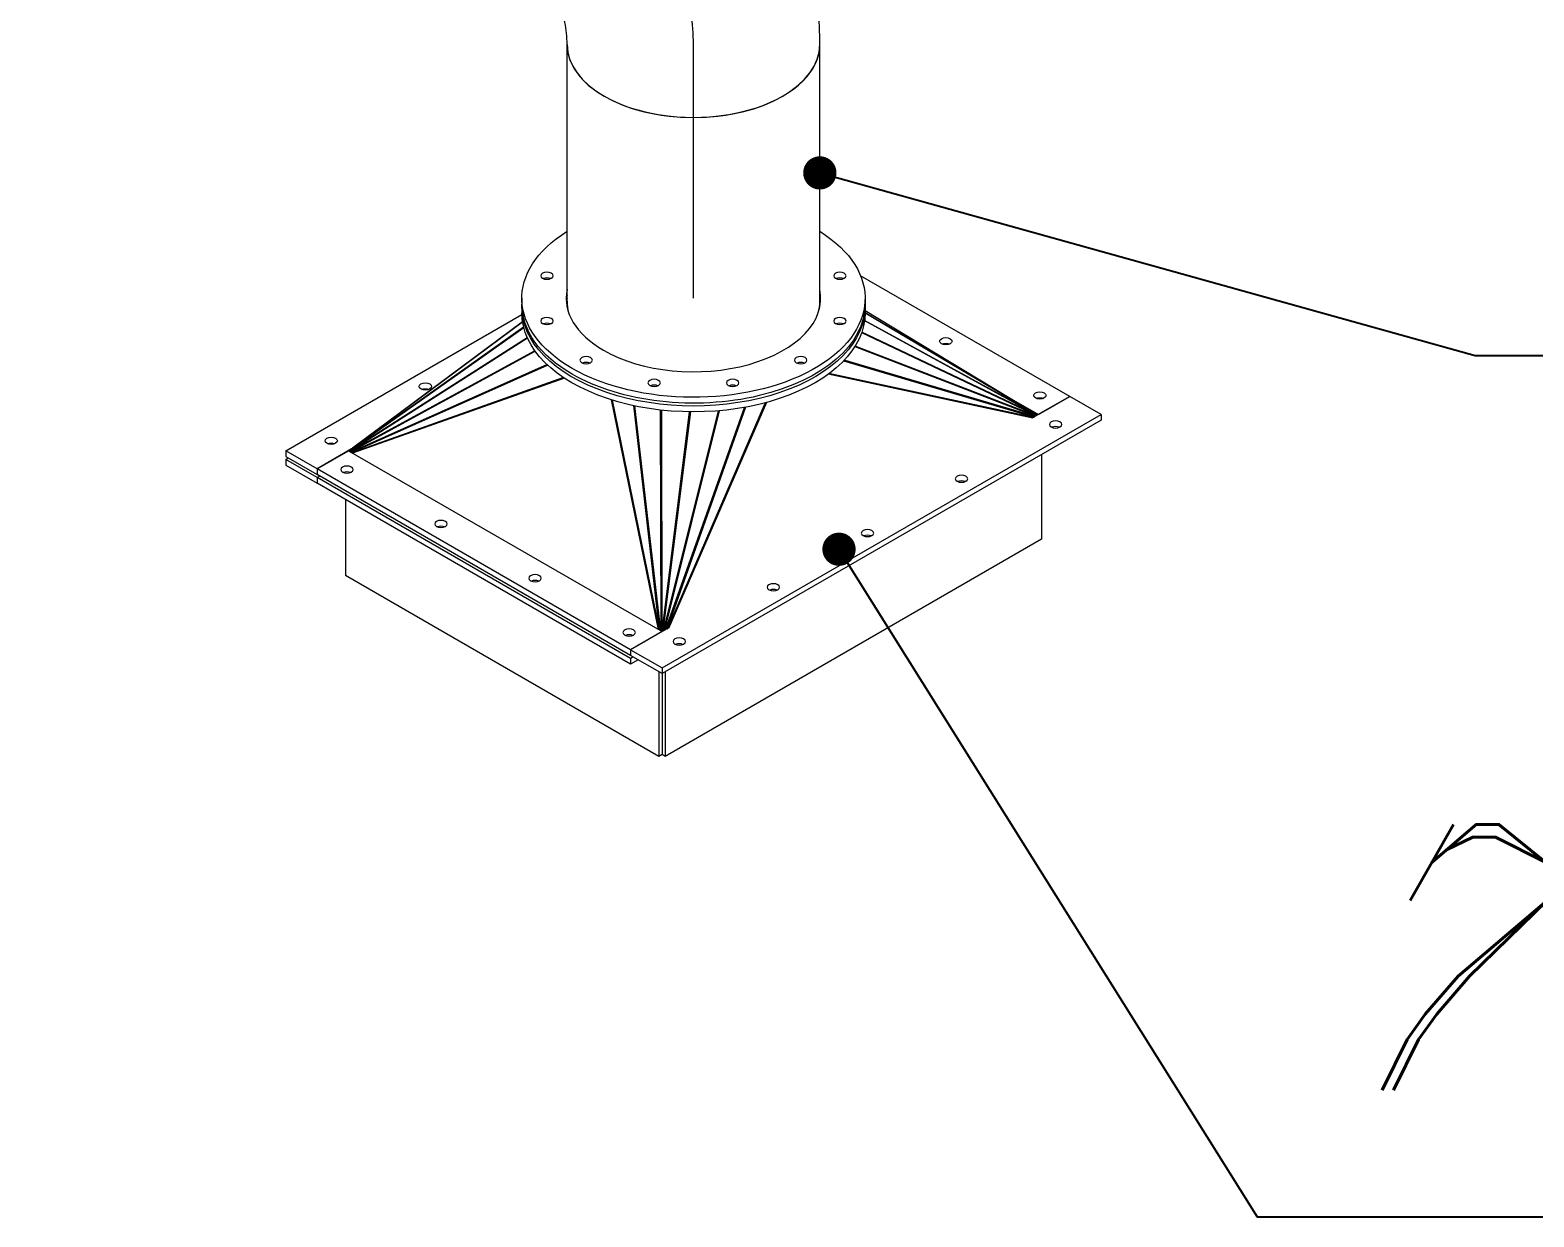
# Model space of a CAD drawing. Header units: inches. Extents: x -350577 to -266477, y -437959 to -377535.
# Drawn here: x -286208 to -284513, y -417985 to -416646 of the extents above; entities that cross this region are included whole.
import ezdxf

# ---------------------------------------------------------------- set-up
doc = ezdxf.new("R2010")
doc.units = ezdxf.units.IN
doc.header["$MEASUREMENT"] = 0
doc.linetypes.add('CENTER', pattern=[2, 1.25, -0.25, 0.25, -0.25])
doc.layers.add('CENTER       (itatec)', color=4, linetype='CENTER', lineweight=9)
doc.layers.add('ORGINAL (itatec)', color=3, linetype='Continuous', lineweight=9)
doc.styles.add('Geniso', font='geniso.shx', dxfattribs={"oblique": 15})
doc.dimstyles.new('scale 1b100', dxfattribs={"dimscale": 100, "dimtxt": 3, "dimasz": 2.5, "dimexe": 1, "dimexo": 1, "dimgap": 1, "dimtad": 1, "dimdec": 0, "dimzin": 0, "dimdsep": 46, "dimtxsty": 'Geniso', "dimcen": 0, "dimclrd": 1, "dimclre": 1, "dimclrt": 7, "dimadec": 0, "dimazin": 0, "dimtfac": 1, "dimtdec": 0, "dimtmove": 0, "dimatfit": 3, "dimfxl": 0.75, "dimtolj": 1, "dimtzin": 0, "dimarcsym": 0})

msp = doc.modelspace()

# ---------------------------------------------------------------- linework, layer by layer
at = {"layer": 'CENTER       (itatec)', "ltscale": 250}
msp.add_lwpolyline([(-285460.4, -416948.5), (-285460.4, -416662.2, 0.273113), (-285595.2, -416433.9, -0.029653), (-286472.2, -415879.6, -0.209082), (-286686.9, -415532)], format="xyb", dxfattribs=at)
at = {"layer": 'ORGINAL (itatec)', "extrusion": (-5.55112e-17, 0.816497, 0.57735)}
for p, q in [((-285602.9, -416951.8), (-285602.9, -416662.2)), ((-285317.9, -416951.8), (-285317.9, -416662.2)), ((-285036.2, -417059.2), (-285272.1, -416923)), ((-285653.9, -416948.5), (-285653.9, -416955.1)), ((-285266.9, -416948.5), (-285266.9, -416955.1)), ((-285653.9, -416958.3), (-285653.9, -416964.9)), ((-285601.7, -416962.9), (-285601.7, -416963.1)), ((-285601.3, -416964.1), (-285601.4, -416964)), ((-285601.2, -416964.5), (-285601.3, -416964.4)), ((-285319.7, -416964.6), (-285319.7, -416964.6)), ((-285319.5, -416964), (-285319.4, -416963.8)), ((-285319.2, -416963.2), (-285319.3, -416963)), ((-285266.9, -416958.3), (-285266.9, -416964.9)), ((-285266.9, -416962.4), (-285074.8, -417078.3)), ((-285074.2, -417078.7), (-285266.9, -416964.8)), ((-285266.9, -416965), (-285073.2, -417079.6)), ((-285920.1, -417120.4), (-285653.9, -416966.7)), ((-285847.7, -417120.2), (-285651.8, -416981.5)), ((-285651.9, -416981.2), (-285846.5, -417119)), ((-285845.8, -417118.2), (-285653.1, -416975.1)), ((-285653.2, -416974.9), (-285844.9, -417117.4)), ((-285844.3, -417117), (-285653.2, -416974.8)), ((-285072.7, -417080), (-285267.5, -416973.4)), ((-285267.5, -416973.7), (-285072.8, -417080.3)), ((-285647.8, -416992.9), (-285848.4, -417120.9)), ((-285848.1, -417121.2), (-285647.6, -416993.2)), ((-285270.8, -416986.9), (-285073.5, -417080.7)), ((-285073.1, -417080.5), (-285270.6, -416986.6)), ((-285639.2, -417007.6), (-285847.7, -417121.3)), ((-285847.2, -417121.6), (-285638.9, -417008)), ((-285278.4, -417002.8), (-285074.6, -417081.3)), ((-285073.9, -417081), (-285278.1, -417002.3)), ((-285625.4, -417023.3), (-285846.8, -417121.9)), ((-285846, -417122.4), (-285624.8, -417023.8)), ((-285077.6, -417083.7), (-285308.5, -417034.1)), ((-285076.6, -417083), (-285307.7, -417033.4)), ((-285291.4, -417019.2), (-285076, -417082.6)), ((-285075.1, -417081.7), (-285290.6, -417018.4)), ((-285606.8, -417038), (-285845.4, -417122.7)), ((-285605.7, -417038.7), (-285844.7, -417123.1)), ((-285499.9, -417322.2), (-285552.8, -417063)), ((-285552, -417063.3), (-285499.2, -417322.5)), ((-285489.8, -417321.6), (-285379.1, -417066.2)), ((-285378.1, -417066), (-285488.7, -417321.1)), ((-285099.4, -417063.5), (-285071.5, -417079.6)), ((-285036.2, -417059.2), (-285075, -417081.6)), ((-285071.5, -417079.6), (-285036.2, -417059.2)), ((-285000.8, -417079.6), (-285036.2, -417059.2)), ((-285498.6, -417322.9), (-285527.7, -417069.6)), ((-285526.8, -417069.8), (-285497.6, -417323.5)), ((-285496.9, -417323.9), (-285497.4, -417074.5)), ((-285496.6, -417074.6), (-285496.2, -417324.3)), ((-285495.8, -417365.3), (-285000.8, -417079.6)), ((-285495.6, -417324.4), (-285464.7, -417076.5)), ((-285464.1, -417076.6), (-285494.9, -417324)), ((-285464.1, -417076.6), (-285494.9, -417324)), ((-285463.9, -417076.6), (-285494.8, -417323.9)), ((-285494, -417323.5), (-285432.3, -417075.4)), ((-285432.3, -417075.4), (-285493.9, -417323.4)), ((-285432.3, -417075.4), (-285493.9, -417323.4)), ((-285431.4, -417075.3), (-285492.9, -417322.9)), ((-285492.1, -417322.5), (-285403, -417071.5)), ((-285401.6, -417071.3), (-285490.6, -417322)), ((-285075.5, -417077.9), (-285084.8, -417072.3)), ((-285077.5, -417083), (-285078.3, -417083.5)), ((-285075.3, -417081.7), (-285076.5, -417082.4)), ((-285000.8, -417079.6), (-285000.8, -417086.1)), ((-285000.8, -417086.1), (-285495.8, -417371.9)), ((-285845.9, -417118.4), (-285884.7, -417140.8)), ((-285884.7, -417140.8), (-285920.1, -417120.4)), ((-285920.1, -417120.4), (-285920.1, -417126.9)), ((-285920.1, -417126.9), (-285884.7, -417147.3)), ((-285920.1, -417130.2), (-285917.2, -417128.6)), ((-285884.7, -417150.6), (-285920.1, -417130.2)), ((-285920.1, -417130.2), (-285920.1, -417136.7)), ((-285884.7, -417140.8), (-285849.4, -417120.4)), ((-285849.4, -417120.4), (-285495.8, -417324.5)), ((-285068, -417124.9), (-285068, -417220.4)), ((-285920.1, -417136.7), (-285884.7, -417157.1)), ((-285884.7, -417140.8), (-285884.7, -417147.3)), ((-285531.2, -417344.9), (-285884.7, -417140.8)), ((-285884.7, -417140.8), (-285884.7, -417147.3)), ((-285531.2, -417351.5), (-285884.7, -417147.3)), ((-285884.7, -417150.6), (-285881.9, -417149)), ((-285881.9, -417149), (-285884.7, -417150.6)), ((-285884.7, -417150.6), (-285884.7, -417157.1)), ((-285531.2, -417354.7), (-285884.7, -417150.6)), ((-285884.7, -417150.6), (-285884.7, -417157.1)), ((-285531.2, -417361.3), (-285884.7, -417157.1)), ((-285852.9, -417175.5), (-285852.9, -417261.2)), ((-285068, -417220.4), (-285492.3, -417465.4)), ((-285499.3, -417465.4), (-285852.9, -417261.2)), ((-285492.3, -417322.5), (-285531.2, -417344.9)), ((-285490.7, -417321.6), (-285492, -417322.3)), ((-285488.8, -417320.5), (-285489.5, -417320.9)), ((-285495.8, -417324.5), (-285531.2, -417344.9)), ((-285531.2, -417344.9), (-285531.2, -417351.5)), ((-285531.2, -417344.9), (-285495.8, -417365.3)), ((-285531.2, -417344.9), (-285531.2, -417351.5)), ((-285495.8, -417371.9), (-285531.2, -417351.5)), ((-285528.3, -417353.1), (-285531.2, -417354.7)), ((-285531.2, -417354.7), (-285531.2, -417361.3)), ((-285522.7, -417356.4), (-285531.2, -417361.3)), ((-285499.3, -417369.8), (-285499.3, -417465.4)), ((-285495.8, -417365.3), (-285495.8, -417371.9)), ((-285495.8, -417371.9), (-285495.8, -417463.3)), ((-285495.8, -417371.9), (-285495.8, -417463.3)), ((-285492.3, -417369.8), (-285492.3, -417465.4)), ((-285495.8, -417463.3), (-285499.3, -417465.4)), ((-285492.3, -417465.4), (-285495.8, -417463.3))]:
    msp.add_line(p, q, dxfattribs=at)
at = {"layer": 'ORGINAL (itatec)'}
for centre, major_axis, start_param, end_param in [((-285460.4, -416662.2), (-142.5, 0), 0, 3.141593), ((-285460.4, -416662.2), (-142.5, 0), 0, 3.141592), ((-285625.6, -416929.5), (-7, 0), -2.200636, -0.940957), ((-285295.3, -416929.5), (-7, 0), -2.200636, -0.940957), ((-285460.4, -416948.5), (-143.5, 0), -0.118125, 0.785398), ((-285460.4, -416955.1), (-143.5, 0), -0.118125, -0.039431), ((-285460.4, -416958.3), (-143.5, 0), -0.118125, -0.059165), ((-285460.4, -416948.5), (143.5, 0), -2.356194, 0.118125), ((-285460.4, -416955.1), (143.5, 0), 0.039431, 0.118125), ((-285460.4, -416958.3), (143.5, 0), 0.059165, 0.118125), ((-285460.4, -416964.9), (-143.5, 0), -0.123193, -0.098712), ((-285460.4, -416951.8), (-142.5, 0), 0, 0.158208), ((-285460.4, -416951.8), (142.5, 0), -0.158208, 0), ((-285460.4, -416964.9), (143.5, 0), 0.098712, 0.123193), ((-285625.6, -416980.6), (-7, 0), -2.200636, -0.940957), ((-285295.3, -416980.6), (-7, 0), -2.200636, -0.940957), ((-285175.8, -416996.9), (-7, 0), -3.926991, 2.356194), ((-285581.4, -417024.9), (-7, 0), -2.200636, -0.940957), ((-285339.5, -417024.9), (-7, 0), -2.200636, -0.940957), ((-285762.7, -417047.9), (7, 0), -3.926991, 2.356194), ((-285504.7, -417050.4), (-7, 0), -2.200636, -0.940957), ((-285416.2, -417050.4), (-7, 0), -2.200636, -0.940957), ((-285069.8, -417058.1), (-7, 0), -3.926991, 2.356194), ((-285052.1, -417097.3), (-7, 0), -2.200636, -0.940957), ((-285868.8, -417109.2), (7, 0), -3.926991, 2.356194), ((-285851.1, -417148.4), (-7, 0), -2.200636, -0.940957), ((-285158.2, -417158.6), (-7, 0), -2.200636, -0.940957), ((-285745.1, -417209.6), (-7, 0), -2.200636, -0.940957), ((-285264.2, -417219.8), (-7, 0), -2.200636, -0.940957), ((-285639, -417270.8), (-7, 0), -2.200636, -0.940957), ((-285370.3, -417281), (-7, 0), -2.200636, -0.940957), ((-285532.9, -417332.1), (-7, 0), -2.200636, -0.940957), ((-285476.4, -417342.3), (-7, 0), -2.200636, -0.940957)]:
    msp.add_ellipse(centre, major_axis=major_axis, ratio=0.57735, start_param=start_param, end_param=end_param, dxfattribs=at)
at = {"layer": 'ORGINAL (itatec)', "extrusion": (1.32223e-16, 5.55112e-17, -1)}
msp.add_ellipse((-285460.4, -416948.5), major_axis=(-193.5, 0), ratio=0.57735, start_param=-0.785398, end_param=0.743012, dxfattribs=at)
at = {"layer": 'ORGINAL (itatec)', "extrusion": (5.55112e-17, 1.11022e-16, -1)}
msp.add_ellipse((-285460.4, -416948.5), major_axis=(193.5, 0), ratio=0.57735, start_param=-0.743012, end_param=2.356194, dxfattribs=at)
at = {"layer": 'ORGINAL (itatec)', "extrusion": (6.16298e-33, -5.55112e-17, -1)}
for centre in [(-285625.6, -416923), (-285295.3, -416974.1), (-285416.2, -417043.9)]:
    msp.add_ellipse(centre, major_axis=(-7, 0), ratio=0.57735, start_param=-3.926991, end_param=2.356194, dxfattribs=at)
at = {"layer": 'ORGINAL (itatec)', "extrusion": (-1.84889e-32, 1.66533e-16, -1)}
for centre in [(-285295.3, -416923), (-285625.6, -416974.1), (-285581.4, -417018.3), (-285339.5, -417018.3), (-285504.7, -417043.9)]:
    msp.add_ellipse(centre, major_axis=(-7, 0), ratio=0.57735, start_param=-3.926991, end_param=2.356194, dxfattribs=at)
at = {"layer": 'ORGINAL (itatec)', "extrusion": (-2.38507e-17, -1.66533e-16, -1)}
msp.add_ellipse((-285460.4, -416958.3), major_axis=(193.5, 0), ratio=0.57735, start_param=-0.014618, end_param=3.15621, dxfattribs=at)
at = {"layer": 'ORGINAL (itatec)', "extrusion": (1.11022e-16, 5.55112e-17, -1)}
msp.add_ellipse((-285460.4, -416955.1), major_axis=(-193.5, 0), ratio=0.57735, start_param=-0.785398, end_param=0, dxfattribs=at)
at = {"layer": 'ORGINAL (itatec)', "extrusion": (-4.89607e-17, 1.11022e-16, -1)}
msp.add_ellipse((-285460.4, -416964.9), major_axis=(193.5, 0), ratio=0.57735, start_param=0, end_param=3.141593, dxfattribs=at)
at = {"layer": 'ORGINAL (itatec)', "extrusion": (5.34552e-17, 2.77556e-16, -1)}
msp.add_ellipse((-285460.4, -416955.1), major_axis=(193.5, 0), ratio=0.57735, start_param=0, end_param=2.356194, dxfattribs=at)
at = {"layer": 'ORGINAL (itatec)', "extrusion": (-2.32406e-17, 1.11022e-16, -1)}
for centre in [(-285175.8, -417003.4), (-285069.8, -417064.7)]:
    msp.add_ellipse(centre, major_axis=(7, 0), ratio=0.57735, start_param=-2.200636, end_param=-0.940957, dxfattribs=at)
at = {"layer": 'ORGINAL (itatec)', "extrusion": (1.4526e-17, -1.11022e-16, -1)}
for centre in [(-285762.7, -417054.5), (-285868.8, -417115.7)]:
    msp.add_ellipse(centre, major_axis=(7, 0), ratio=0.57735, start_param=-2.200636, end_param=-0.940957, dxfattribs=at)
at = {"layer": 'ORGINAL (itatec)', "extrusion": (7.00372e-17, -1.25662e-29, -1)}
for centre in [(-285052.1, -417090.8), (-285851.1, -417141.8), (-285158.2, -417152), (-285745.1, -417203.1), (-285264.2, -417213.3), (-285639, -417264.3), (-285370.3, -417274.5), (-285532.9, -417325.5), (-285476.4, -417335.7)]:
    msp.add_ellipse(centre, major_axis=(7, 0), ratio=0.57735, start_param=-5.497787, end_param=0.785398, dxfattribs=at)
at = {"layer": 'ORGINAL (itatec)'}
for points, knots in [([(-285317.9, -416662.2), (-285317.9, -416635), (-285320.6, -416607.8), (-285331.4, -416554.4), (-285339.5, -416528.2), (-285361, -416478.1), (-285374.4, -416454.2), (-285405.7, -416409.6), (-285423.7, -416389), (-285443.8, -416370.1), (-285444.1, -416369.8), (-285444.4, -416369.5)], [4.712389, 4.712389, 4.712389, 4.712389, 4.8763565, 4.8763565, 5.040324, 5.040324, 5.2042915, 5.2042915, 5.368259, 5.368259, 5.3706763, 5.3706763, 5.3706763, 5.3706763]), ([(-285602.9, -416662.2), (-285602.9, -416653.4), (-285603.8, -416645.2), (-285606.9, -416629.7), (-285609.2, -416622.5), (-285613, -416613.6), (-285613.9, -416611.7), (-285614.8, -416609.7)], [4.712389, 4.712389, 4.712389, 4.712389, 4.8763565, 4.8763565, 5.040324, 5.040324, 5.0872732, 5.0872732, 5.0872732, 5.0872732])]:
    msp.add_open_spline(points, degree=3, knots=knots, dxfattribs=at)

# ---------------------------------------------------------------- texts
at = {"layer": 'ORGINAL (itatec)', "color": 7, "insert": (-284491.1, -417692), "char_height": 300, "attachment_point": 5, "style": 'Geniso'}
msp.add_mtext('{\\Fitalic|c0;79}', dxfattribs=at)

# ---------------------------------------------------------------- leaders
at = {"layer": 'ORGINAL (itatec)'}
for points in [[(-285317.9, -416807), (-284579.1, -417013), (-284250.5, -417013)], [(-285296.3, -417231.6), (-284824.8, -417984.9), (-284496.2, -417984.9)]]:
    msp.add_leader(points, dimstyle='scale 1b100', override={"dimasz": 1.5, "dimldrblk": 'DotSmall'}, dxfattribs=at)

doc.saveas('drawing.dxf')
